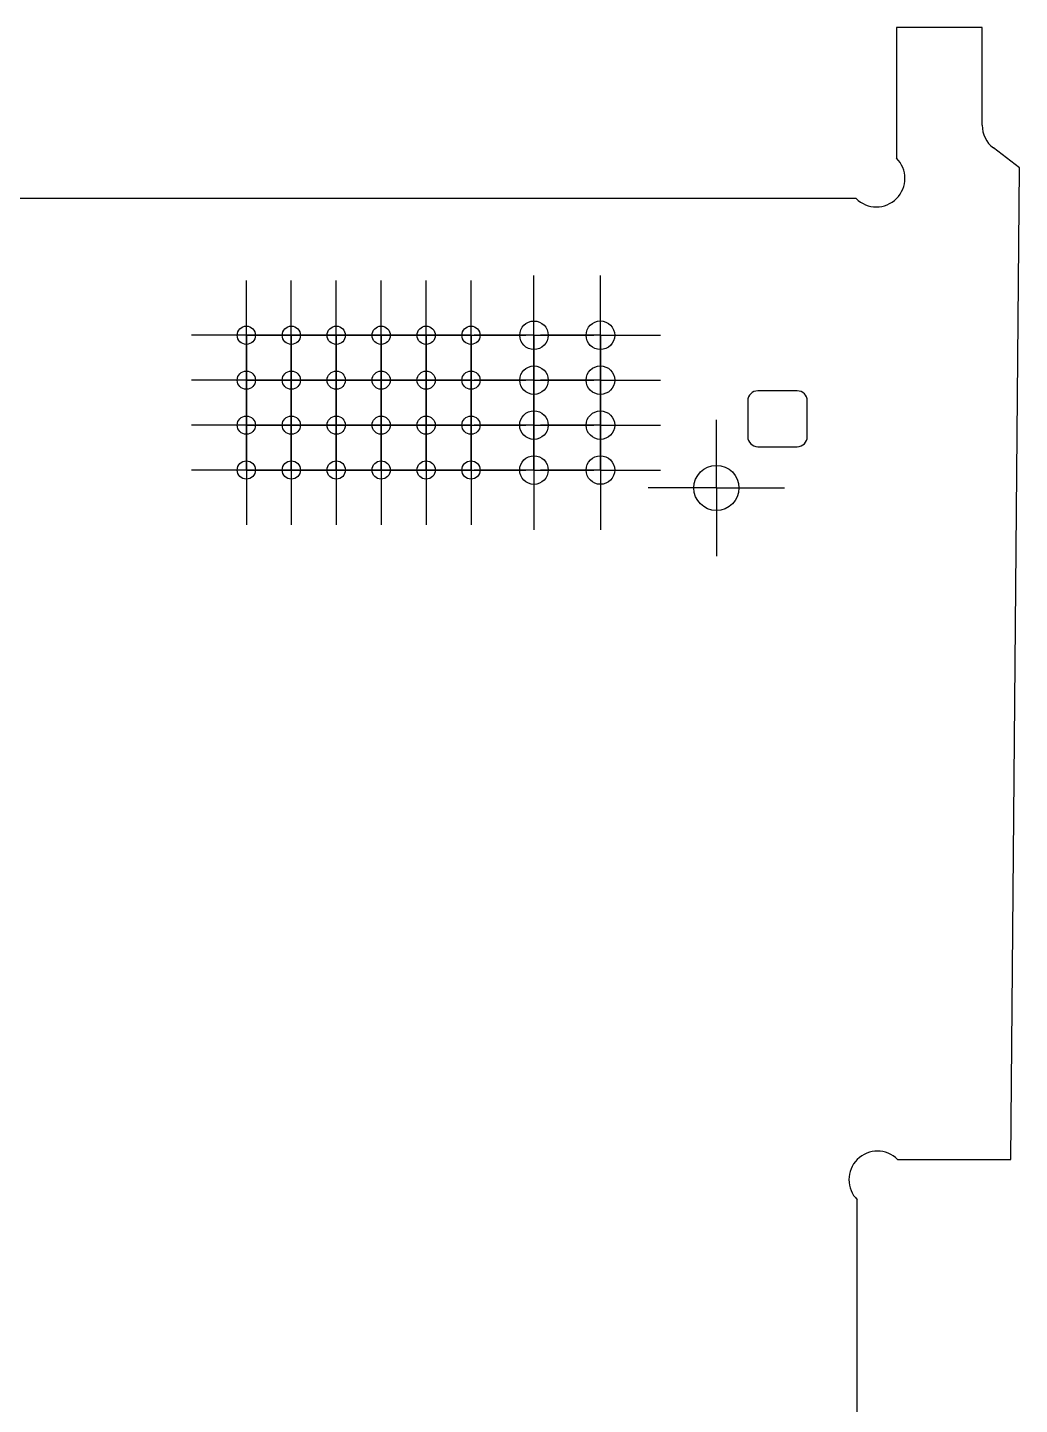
# Model space of a CAD drawing. Extents: x -3.11 to 3.11, y -5.67 to 0.75.
# Drawn here: x 0.933 to 3.106, y -2.267 to 0.75 of the extents above; entities that cross this region are included whole.
import ezdxf

# ---------------------------------------------------------------- set-up
doc = ezdxf.new("R2010")
doc.units = 0
doc.layers.get('0').update_dxf_attribs({"linetype": 'CONTINUOUS'})

# ---------------------------------------------------------------- blocks, each defined once
blk = doc.blocks.new('SW_CENTERMARKSYMBOL_1')
at = {"color": 0, "linetype": 'CONTINUOUS'}
for p, q in [((0, 0.1), (0, 0.1494)), ((0, 0), (0, 0.1)), ((-0.1, 0), (-0.1494, 0)), ((0, 0), (-0.1, 0)), ((0, 0), (0, -0.1)), ((0, 0), (0.1, 0)), ((0.1, 0), (0.1494, 0)), ((0, -0.1), (0, -0.1494))]:
    blk.add_line(p, q, dxfattribs=at)
blk = doc.blocks.new('SW_CENTERMARKSYMBOL_7')
at = {"color": 0, "linetype": 'CONTINUOUS'}
for p, q in [((0, 0.1), (0, 0.13125)), ((0, 0), (0, 0.1)), ((-0.1, 0), (-0.13125, 0)), ((0, 0), (-0.1, 0)), ((0, 0), (0, -0.1)), ((0, 0), (0.1, 0)), ((0.1, 0), (0.13125, 0)), ((0, -0.1), (0, -0.13125))]:
    blk.add_line(p, q, dxfattribs=at)
blk = doc.blocks.new('SW_CENTERMARKSYMBOL_8')
at = {"color": 0, "linetype": 'CONTINUOUS'}
for p, q in [((0, 0.1), (0, 0.12)), ((0, 0), (0, 0.1)), ((-0.1, 0), (-0.12, 0)), ((0, 0), (-0.1, 0)), ((0, 0), (0, -0.1)), ((0, 0), (0.1, 0)), ((0.1, 0), (0.12, 0)), ((0, -0.1), (0, -0.12))]:
    blk.add_line(p, q, dxfattribs=at)
blk = doc.blocks.new('SW_CENTERMARKSYMBOL_9')
at = {"color": 0, "linetype": 'CONTINUOUS'}
for p, q in [((0, 0.1), (0, 0.13125)), ((0, 0), (0, 0.1)), ((-0.1, 0), (-0.13125, 0)), ((0, 0), (-0.1, 0)), ((0, 0), (0, -0.1)), ((0, 0), (0.1, 0)), ((0.1, 0), (0.13125, 0)), ((0, -0.1), (0, -0.13125))]:
    blk.add_line(p, q, dxfattribs=at)
blk = doc.blocks.new('SW_CENTERMARKSYMBOL_10')
at = {"color": 0, "linetype": 'CONTINUOUS'}
for p, q in [((0, 0.1), (0, 0.13125)), ((0, 0), (0, 0.1)), ((-0.1, 0), (-0.13125, 0)), ((0, 0), (-0.1, 0)), ((0, 0), (0, -0.1)), ((0, 0), (0.1, 0)), ((0.1, 0), (0.13125, 0)), ((0, -0.1), (0, -0.13125))]:
    blk.add_line(p, q, dxfattribs=at)
blk = doc.blocks.new('SW_CENTERMARKSYMBOL_11')
at = {"color": 0, "linetype": 'CONTINUOUS'}
for p, q in [((0, 0.1), (0, 0.13125)), ((0, 0), (0, 0.1)), ((-0.1, 0), (-0.13125, 0)), ((0, 0), (-0.1, 0)), ((0, 0), (0, -0.1)), ((0, 0), (0.1, 0)), ((0.1, 0), (0.13125, 0)), ((0, -0.1), (0, -0.13125))]:
    blk.add_line(p, q, dxfattribs=at)
blk = doc.blocks.new('SW_CENTERMARKSYMBOL_12')
at = {"color": 0, "linetype": 'CONTINUOUS'}
for p, q in [((0, 0.1), (0, 0.13125)), ((0, 0), (0, 0.1)), ((-0.1, 0), (-0.13125, 0)), ((0, 0), (-0.1, 0)), ((0, 0), (0, -0.1)), ((0, 0), (0.1, 0)), ((0.1, 0), (0.13125, 0)), ((0, -0.1), (0, -0.13125))]:
    blk.add_line(p, q, dxfattribs=at)
blk = doc.blocks.new('SW_CENTERMARKSYMBOL_22')
at = {"color": 0, "linetype": 'CONTINUOUS'}
for p, q in [((0, 0.1), (0, 0.13125)), ((0, 0), (0, 0.1)), ((-0.1, 0), (-0.13125, 0)), ((0, 0), (-0.1, 0)), ((0, 0), (0, -0.1)), ((0, 0), (0.1, 0)), ((0.1, 0), (0.13125, 0)), ((0, -0.1), (0, -0.13125))]:
    blk.add_line(p, q, dxfattribs=at)
blk = doc.blocks.new('SW_CENTERMARKSYMBOL_23')
at = {"color": 0, "linetype": 'CONTINUOUS'}
for p, q in [((0, 0.1), (0, 0.13125)), ((0, 0), (0, 0.1)), ((-0.1, 0), (-0.13125, 0)), ((0, 0), (-0.1, 0)), ((0, 0), (0, -0.1)), ((0, 0), (0.1, 0)), ((0.1, 0), (0.13125, 0)), ((0, -0.1), (0, -0.13125))]:
    blk.add_line(p, q, dxfattribs=at)
blk = doc.blocks.new('SW_CENTERMARKSYMBOL_24')
at = {"color": 0, "linetype": 'CONTINUOUS'}
for p, q in [((0, 0.1), (0, 0.13125)), ((0, 0), (0, 0.1)), ((-0.1, 0), (-0.13125, 0)), ((0, 0), (-0.1, 0)), ((0, 0), (0, -0.1)), ((0, 0), (0.1, 0)), ((0.1, 0), (0.13125, 0)), ((0, -0.1), (0, -0.13125))]:
    blk.add_line(p, q, dxfattribs=at)
blk = doc.blocks.new('SW_CENTERMARKSYMBOL_25')
at = {"color": 0, "linetype": 'CONTINUOUS'}
for p, q in [((0, 0.1), (0, 0.12)), ((0, 0), (0, 0.1)), ((-0.1, 0), (-0.12, 0)), ((0, 0), (-0.1, 0)), ((0, 0), (0, -0.1)), ((0, 0), (0.1, 0)), ((0.1, 0), (0.12, 0)), ((0, -0.1), (0, -0.12))]:
    blk.add_line(p, q, dxfattribs=at)
blk = doc.blocks.new('SW_CENTERMARKSYMBOL_26')
at = {"color": 0, "linetype": 'CONTINUOUS'}
for p, q in [((0, 0.1), (0, 0.12)), ((0, 0), (0, 0.1)), ((-0.1, 0), (-0.12, 0)), ((0, 0), (-0.1, 0)), ((0, 0), (0, -0.1)), ((0, 0), (0.1, 0)), ((0.1, 0), (0.12, 0)), ((0, -0.1), (0, -0.12))]:
    blk.add_line(p, q, dxfattribs=at)
blk = doc.blocks.new('SW_CENTERMARKSYMBOL_27')
at = {"color": 0, "linetype": 'CONTINUOUS'}
for p, q in [((0, 0.1), (0, 0.12)), ((0, 0), (0, 0.1)), ((-0.1, 0), (-0.12, 0)), ((0, 0), (-0.1, 0)), ((0, 0), (0, -0.1)), ((0, 0), (0.1, 0)), ((0.1, 0), (0.12, 0)), ((0, -0.1), (0, -0.12))]:
    blk.add_line(p, q, dxfattribs=at)
blk = doc.blocks.new('SW_CENTERMARKSYMBOL_28')
at = {"color": 0, "linetype": 'CONTINUOUS'}
for p, q in [((0, 0.1), (0, 0.12)), ((0, 0), (0, 0.1)), ((-0.1, 0), (-0.12, 0)), ((0, 0), (-0.1, 0)), ((0, 0), (0, -0.1)), ((0, 0), (0.1, 0)), ((0.1, 0), (0.12, 0)), ((0, -0.1), (0, -0.12))]:
    blk.add_line(p, q, dxfattribs=at)
blk = doc.blocks.new('SW_CENTERMARKSYMBOL_29')
at = {"color": 0, "linetype": 'CONTINUOUS'}
for p, q in [((0, 0.1), (0, 0.12)), ((0, 0), (0, 0.1)), ((-0.1, 0), (-0.12, 0)), ((0, 0), (-0.1, 0)), ((0, 0), (0, -0.1)), ((0, 0), (0.1, 0)), ((0.1, 0), (0.12, 0)), ((0, -0.1), (0, -0.12))]:
    blk.add_line(p, q, dxfattribs=at)
blk = doc.blocks.new('SW_CENTERMARKSYMBOL_33')
at = {"color": 0, "linetype": 'CONTINUOUS'}
for p, q in [((0, 0.1), (0, 0.12)), ((0, 0), (0, 0.1)), ((-0.1, 0), (-0.12, 0)), ((0, 0), (-0.1, 0)), ((0, 0), (0, -0.1)), ((0, 0), (0.1, 0)), ((0.1, 0), (0.12, 0)), ((0, -0.1), (0, -0.12))]:
    blk.add_line(p, q, dxfattribs=at)
blk = doc.blocks.new('SW_CENTERMARKSYMBOL_34')
at = {"color": 0, "linetype": 'CONTINUOUS'}
for p, q in [((0, 0.1), (0, 0.12)), ((0, 0), (0, 0.1)), ((-0.1, 0), (-0.12, 0)), ((0, 0), (-0.1, 0)), ((0, 0), (0, -0.1)), ((0, 0), (0.1, 0)), ((0.1, 0), (0.12, 0)), ((0, -0.1), (0, -0.12))]:
    blk.add_line(p, q, dxfattribs=at)
blk = doc.blocks.new('SW_CENTERMARKSYMBOL_35')
at = {"color": 0, "linetype": 'CONTINUOUS'}
for p, q in [((0, 0.1), (0, 0.12)), ((0, 0), (0, 0.1)), ((-0.1, 0), (-0.12, 0)), ((0, 0), (-0.1, 0)), ((0, 0), (0, -0.1)), ((0, 0), (0.1, 0)), ((0.1, 0), (0.12, 0)), ((0, -0.1), (0, -0.12))]:
    blk.add_line(p, q, dxfattribs=at)
blk = doc.blocks.new('SW_CENTERMARKSYMBOL_36')
at = {"color": 0, "linetype": 'CONTINUOUS'}
for p, q in [((0, 0.1), (0, 0.12)), ((0, 0), (0, 0.1)), ((-0.1, 0), (-0.12, 0)), ((0, 0), (-0.1, 0)), ((0, 0), (0, -0.1)), ((0, 0), (0.1, 0)), ((0.1, 0), (0.12, 0)), ((0, -0.1), (0, -0.12))]:
    blk.add_line(p, q, dxfattribs=at)
blk = doc.blocks.new('SW_CENTERMARKSYMBOL_37')
at = {"color": 0, "linetype": 'CONTINUOUS'}
for p, q in [((0, 0.1), (0, 0.12)), ((0, 0), (0, 0.1)), ((-0.1, 0), (-0.12, 0)), ((0, 0), (-0.1, 0)), ((0, 0), (0, -0.1)), ((0, 0), (0.1, 0)), ((0.1, 0), (0.12, 0)), ((0, -0.1), (0, -0.12))]:
    blk.add_line(p, q, dxfattribs=at)
blk = doc.blocks.new('SW_CENTERMARKSYMBOL_38')
at = {"color": 0, "linetype": 'CONTINUOUS'}
for p, q in [((0, 0.1), (0, 0.12)), ((0, 0), (0, 0.1)), ((-0.1, 0), (-0.12, 0)), ((0, 0), (-0.1, 0)), ((0, 0), (0, -0.1)), ((0, 0), (0.1, 0)), ((0.1, 0), (0.12, 0)), ((0, -0.1), (0, -0.12))]:
    blk.add_line(p, q, dxfattribs=at)
blk = doc.blocks.new('SW_CENTERMARKSYMBOL_39')
at = {"color": 0, "linetype": 'CONTINUOUS'}
for p, q in [((0, 0.1), (0, 0.12)), ((0, 0), (0, 0.1)), ((-0.1, 0), (-0.12, 0)), ((0, 0), (-0.1, 0)), ((0, 0), (0, -0.1)), ((0, 0), (0.1, 0)), ((0.1, 0), (0.12, 0)), ((0, -0.1), (0, -0.12))]:
    blk.add_line(p, q, dxfattribs=at)
blk = doc.blocks.new('SW_CENTERMARKSYMBOL_40')
at = {"color": 0, "linetype": 'CONTINUOUS'}
for p, q in [((0, 0.1), (0, 0.12)), ((0, 0), (0, 0.1)), ((-0.1, 0), (-0.12, 0)), ((0, 0), (-0.1, 0)), ((0, 0), (0, -0.1)), ((0, 0), (0.1, 0)), ((0.1, 0), (0.12, 0)), ((0, -0.1), (0, -0.12))]:
    blk.add_line(p, q, dxfattribs=at)
blk = doc.blocks.new('SW_CENTERMARKSYMBOL_41')
at = {"color": 0, "linetype": 'CONTINUOUS'}
for p, q in [((0, 0.1), (0, 0.12)), ((0, 0), (0, 0.1)), ((-0.1, 0), (-0.12, 0)), ((0, 0), (-0.1, 0)), ((0, 0), (0, -0.1)), ((0, 0), (0.1, 0)), ((0.1, 0), (0.12, 0)), ((0, -0.1), (0, -0.12))]:
    blk.add_line(p, q, dxfattribs=at)
blk = doc.blocks.new('SW_CENTERMARKSYMBOL_42')
at = {"color": 0, "linetype": 'CONTINUOUS'}
for p, q in [((0, 0.1), (0, 0.12)), ((0, 0), (0, 0.1)), ((-0.1, 0), (-0.12, 0)), ((0, 0), (-0.1, 0)), ((0, 0), (0, -0.1)), ((0, 0), (0.1, 0)), ((0.1, 0), (0.12, 0)), ((0, -0.1), (0, -0.12))]:
    blk.add_line(p, q, dxfattribs=at)
blk = doc.blocks.new('SW_CENTERMARKSYMBOL_43')
at = {"color": 0, "linetype": 'CONTINUOUS'}
for p, q in [((0, 0.1), (0, 0.12)), ((0, 0), (0, 0.1)), ((-0.1, 0), (-0.12, 0)), ((0, 0), (-0.1, 0)), ((0, 0), (0, -0.1)), ((0, 0), (0.1, 0)), ((0.1, 0), (0.12, 0)), ((0, -0.1), (0, -0.12))]:
    blk.add_line(p, q, dxfattribs=at)
blk = doc.blocks.new('SW_CENTERMARKSYMBOL_44')
at = {"color": 0, "linetype": 'CONTINUOUS'}
for p, q in [((0, 0.1), (0, 0.12)), ((0, 0), (0, 0.1)), ((-0.1, 0), (-0.12, 0)), ((0, 0), (-0.1, 0)), ((0, 0), (0, -0.1)), ((0, 0), (0.1, 0)), ((0.1, 0), (0.12, 0)), ((0, -0.1), (0, -0.12))]:
    blk.add_line(p, q, dxfattribs=at)
blk = doc.blocks.new('SW_CENTERMARKSYMBOL_45')
at = {"color": 0, "linetype": 'CONTINUOUS'}
for p, q in [((0, 0.1), (0, 0.12)), ((0, 0), (0, 0.1)), ((-0.1, 0), (-0.12, 0)), ((0, 0), (-0.1, 0)), ((0, 0), (0, -0.1)), ((0, 0), (0.1, 0)), ((0.1, 0), (0.12, 0)), ((0, -0.1), (0, -0.12))]:
    blk.add_line(p, q, dxfattribs=at)
blk = doc.blocks.new('SW_CENTERMARKSYMBOL_46')
at = {"color": 0, "linetype": 'CONTINUOUS'}
for p, q in [((0, 0.1), (0, 0.12)), ((0, 0), (0, 0.1)), ((-0.1, 0), (-0.12, 0)), ((0, 0), (-0.1, 0)), ((0, 0), (0, -0.1)), ((0, 0), (0.1, 0)), ((0.1, 0), (0.12, 0)), ((0, -0.1), (0, -0.12))]:
    blk.add_line(p, q, dxfattribs=at)
blk = doc.blocks.new('SW_CENTERMARKSYMBOL_47')
at = {"color": 0, "linetype": 'CONTINUOUS'}
for p, q in [((0, 0.1), (0, 0.12)), ((0, 0), (0, 0.1)), ((-0.1, 0), (-0.12, 0)), ((0, 0), (-0.1, 0)), ((0, 0), (0, -0.1)), ((0, 0), (0.1, 0)), ((0.1, 0), (0.12, 0)), ((0, -0.1), (0, -0.12))]:
    blk.add_line(p, q, dxfattribs=at)
blk = doc.blocks.new('SW_CENTERMARKSYMBOL_48')
at = {"color": 0, "linetype": 'CONTINUOUS'}
for p, q in [((0, 0.1), (0, 0.12)), ((0, 0), (0, 0.1)), ((-0.1, 0), (-0.12, 0)), ((0, 0), (-0.1, 0)), ((0, 0), (0, -0.1)), ((0, 0), (0.1, 0)), ((0.1, 0), (0.12, 0)), ((0, -0.1), (0, -0.12))]:
    blk.add_line(p, q, dxfattribs=at)
blk = doc.blocks.new('SW_CENTERMARKSYMBOL_55')
at = {"color": 0, "linetype": 'CONTINUOUS'}
for p, q in [((0, 0.1), (0, 0.12)), ((0, 0), (0, 0.1)), ((-0.1, 0), (-0.12, 0)), ((0, 0), (-0.1, 0)), ((0, 0), (0, -0.1)), ((0, 0), (0.1, 0)), ((0.1, 0), (0.12, 0)), ((0, -0.1), (0, -0.12))]:
    blk.add_line(p, q, dxfattribs=at)
blk = doc.blocks.new('SW_CENTERMARKSYMBOL_56')
at = {"color": 0, "linetype": 'CONTINUOUS'}
for p, q in [((0, 0.1), (0, 0.12)), ((0, 0), (0, 0.1)), ((-0.1, 0), (-0.12, 0)), ((0, 0), (-0.1, 0)), ((0, 0), (0, -0.1)), ((0, 0), (0.1, 0)), ((0.1, 0), (0.12, 0)), ((0, -0.1), (0, -0.12))]:
    blk.add_line(p, q, dxfattribs=at)

msp = doc.modelspace()

# ---------------------------------------------------------------- linework, layer by layer
at = {"color": 7, "linetype": 'CONTINUOUS'}
for p, q in [((2.8366, 0.7497), (2.8366, 0.4635)), ((3.0242, 0.7497), (2.8366, 0.7497)), ((3.0242, 0.5356), (3.0242, 0.7497)), ((3.1059, 0.4423), (3.0487, 0.486)), ((3.0869, -1.73), (3.1059, 0.4423)), ((2.7482, 0.3751), (-2.7499, 0.3751)), ((2.6193, -0.0462), (2.5326, -0.0462)), ((2.5108, -0.068), (2.5108, -0.1467)), ((2.6411, -0.1467), (2.6411, -0.068)), ((2.5326, -0.1686), (2.6193, -0.1686)), ((2.8391, -1.73), (3.0869, -1.73)), ((2.7507, -5.6679), (2.7507, -1.8184))]:
    msp.add_line(p, q, dxfattribs=at)
for centre, radius in [((1.4126, 0.0756), 0.02), ((1.511, 0.0756), 0.02), ((1.6094, 0.0756), 0.02), ((1.7078, 0.0756), 0.02), ((1.8063, 0.0756), 0.02), ((1.9047, 0.0756), 0.02), ((2.0425, 0.0756), 0.0312), ((2.1881, 0.0756), 0.0313), ((2.0425, -0.0228), 0.0312), ((2.1881, -0.0228), 0.0313), ((1.4126, -0.0228), 0.02), ((1.511, -0.0228), 0.02), ((1.6094, -0.0228), 0.02), ((1.7078, -0.0228), 0.02), ((1.8063, -0.0228), 0.02), ((1.9047, -0.0228), 0.02), ((2.0425, -0.1213), 0.0313), ((2.1881, -0.1213), 0.0312), ((1.4126, -0.1213), 0.02), ((1.511, -0.1213), 0.02), ((1.6094, -0.1213), 0.02), ((1.7078, -0.1213), 0.02), ((1.8063, -0.1213), 0.02), ((1.9047, -0.1213), 0.02), ((1.4126, -0.2197), 0.02), ((1.511, -0.2197), 0.02), ((1.6094, -0.2197), 0.02), ((1.7078, -0.2197), 0.02), ((1.8063, -0.2197), 0.02), ((1.9047, -0.2197), 0.02), ((2.0425, -0.2197), 0.0313), ((2.1881, -0.2197), 0.0312), ((2.4421, -0.2589), 0.0494)]:
    msp.add_circle(centre, radius, dxfattribs=at)
for centre, radius, start, end in [((3.0867, 0.5356), 0.0625, 180, 232.607), ((2.7924, 0.4193), 0.0625, 225, 45), ((2.5326, -0.068), 0.0218, 90, 180), ((2.6193, -0.068), 0.0218, 0, 90), ((2.5326, -0.1467), 0.0218, 180, 270), ((2.6193, -0.1467), 0.0218, 270, 0), ((2.7949, -1.7742), 0.0625, 45, 225)]:
    msp.add_arc(centre, radius, start, end, dxfattribs=at)

# ---------------------------------------------------------------- block references
for name, p in [('SW_CENTERMARKSYMBOL_55', (1.4126, 0.0756)), ('SW_CENTERMARKSYMBOL_56', (1.511, 0.0756)), ('SW_CENTERMARKSYMBOL_41', (1.6094, 0.0756)), ('SW_CENTERMARKSYMBOL_42', (1.7078, 0.0756)), ('SW_CENTERMARKSYMBOL_43', (1.8063, 0.0756)), ('SW_CENTERMARKSYMBOL_44', (1.9047, 0.0756)), ('SW_CENTERMARKSYMBOL_22', (2.0425, 0.0756)), ('SW_CENTERMARKSYMBOL_23', (2.1881, 0.0756)), ('SW_CENTERMARKSYMBOL_45', (1.4126, -0.0228)), ('SW_CENTERMARKSYMBOL_46', (1.511, -0.0228)), ('SW_CENTERMARKSYMBOL_47', (1.6094, -0.0228)), ('SW_CENTERMARKSYMBOL_48', (1.7078, -0.0228)), ('SW_CENTERMARKSYMBOL_33', (1.8063, -0.0228)), ('SW_CENTERMARKSYMBOL_34', (1.9047, -0.0228)), ('SW_CENTERMARKSYMBOL_24', (2.0425, -0.0228)), ('SW_CENTERMARKSYMBOL_9', (2.1881, -0.0228)), ('SW_CENTERMARKSYMBOL_10', (2.0425, -0.1213)), ('SW_CENTERMARKSYMBOL_11', (2.1881, -0.1213)), ('SW_CENTERMARKSYMBOL_35', (1.4126, -0.1213)), ('SW_CENTERMARKSYMBOL_36', (1.511, -0.1213)), ('SW_CENTERMARKSYMBOL_37', (1.6094, -0.1213)), ('SW_CENTERMARKSYMBOL_38', (1.7078, -0.1213)), ('SW_CENTERMARKSYMBOL_39', (1.8063, -0.1213)), ('SW_CENTERMARKSYMBOL_40', (1.9047, -0.1213)), ('SW_CENTERMARKSYMBOL_12', (2.0425, -0.2197)), ('SW_CENTERMARKSYMBOL_7', (2.1881, -0.2197)), ('SW_CENTERMARKSYMBOL_25', (1.4126, -0.2197)), ('SW_CENTERMARKSYMBOL_26', (1.511, -0.2197)), ('SW_CENTERMARKSYMBOL_27', (1.6094, -0.2197)), ('SW_CENTERMARKSYMBOL_28', (1.7078, -0.2197)), ('SW_CENTERMARKSYMBOL_29', (1.8063, -0.2197)), ('SW_CENTERMARKSYMBOL_8', (1.9047, -0.2197)), ('SW_CENTERMARKSYMBOL_1', (2.4421, -0.2589))]:
    msp.add_blockref(name, p, dxfattribs=at)

doc.saveas('drawing.dxf')
